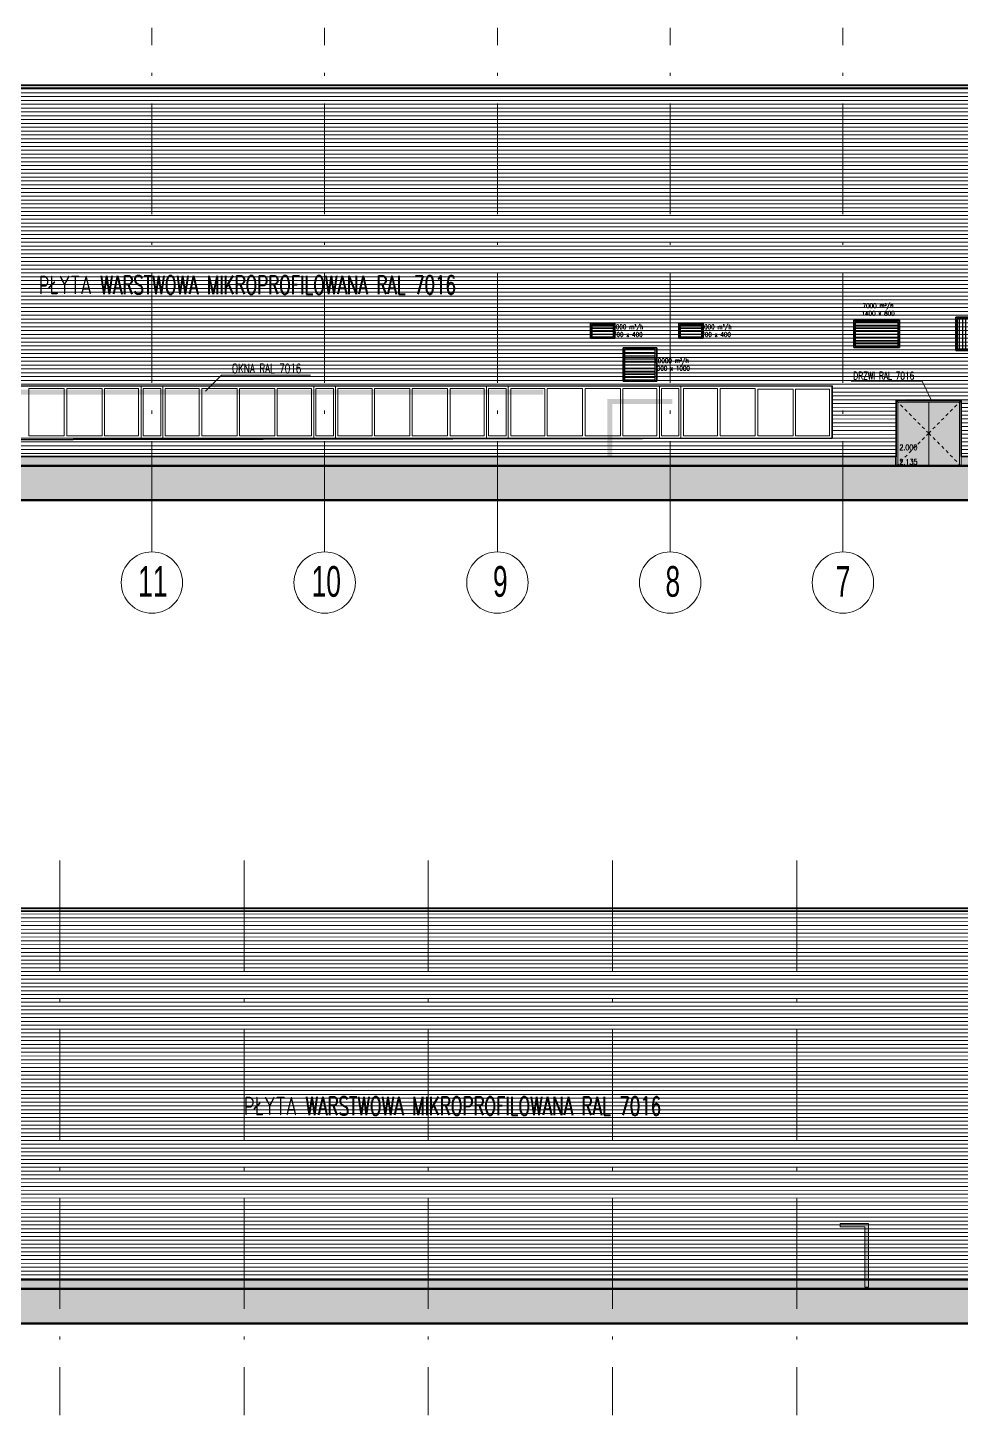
# Model space of a CAD drawing. Extents: x 6529560 to 6558080, y 5579316 to 5588131.
# Drawn here: x 6543969.96 to 6544000.35, y 5579545.44 to 5579590.63 of the extents above; entities that cross this region are included whole.
import ezdxf

# ---------------------------------------------------------------- set-up
doc = ezdxf.new("R2010")
doc.units = 0
doc.header["$MEASUREMENT"] = 0
for name, pattern in [('ACAD_ISO10W100', [18, 12, -3, 0, -3]), ('GR_HIDDEN', [0.004, 0.003, -0.001]), ('GR_SOLID', [0])]:
    doc.linetypes.add(name, pattern=pattern)
doc.layers.get('0').update_dxf_attribs({"color": 2, "linetype": 'CONTINUOUS', "lineweight": 5})
doc.layers.add('ARCH_BLACHA_7016', color=251, linetype='CONTINUOUS', lineweight=0, true_color=0x545454)
for name, color, linetype, lineweight in [('arch_dach', 252, 'CONTINUOUS', 13), ('arch_drzwi i okna', 4, 'CONTINUOUS', 15), ('arch_linie widokowe elewacje', 150, 'GR_SOLID', 13), ('arch_osie', 181, 'CONTINUOUS', 5), ('arch_powierzchnia', 6, 'CONTINUOUS', 35), ('arch_sciany murowane wewnetrzne', 20, 'CONTINUOUS', 25), ('arch_sciany_ocieplenie', 253, 'CONTINUOUS', 15), ('FENSTER_N1', 7, 'GR_HIDDEN', 13), ('FLUID-N1', 7, 'CONTINUOUS', 35), ('FLUID-N1-150-ARRGR', 7, 'CONTINUOUS', 13), ('GESCHOSS_N8', 4, 'GR_SOLID', 18), ('GRAU_N0', 9, 'GR_SOLID', 13), ('RASTER_1_N9', 7, 'GR_SOLID', 18), ('STRICHART_0_N4', 4, 'GR_SOLID', 50), ('STRICHART_5_N0', 6, 'GR_HIDDEN', 13), ('TEXT_N2', 7, 'GR_SOLID', 25)]:
    doc.layers.add(name, color=color, linetype=linetype, lineweight=lineweight)
doc.layers.add('arch_osie opisy', color=1, linetype='CONTINUOUS')
doc.styles.add('GR_STANDARD', font='simplex.shx')
doc.styles.add('simplex', font='simplex.shx', dxfattribs={"width": 0.8})
doc.styles.get("Standard").update_dxf_attribs({"font": 'arial.ttf', "width": 0.75})
pattern_1 = [(0, (2952.09783, -1380.60677), (0, 0.125), [])]

# ---------------------------------------------------------------- blocks, each defined once
blk = doc.blocks.new('*U610')
at = {"color": 4, "linetype": 'Continuous', "lineweight": -2}
for p, q in [((0, 745, -445), (0, -745, -445)), ((0, 745, 445), (0, 745, -445)), ((0, -745, 445), (0, 745, 445)), ((0, -745, -445), (0, -745, 445))]:
    blk.add_line(p, q, dxfattribs=at)
at = {"color": 0, "linetype": 'ByBlock', "lineweight": -2}
for p, q in [((0, 700, 400), (0, -700, 400)), ((0, -700, -400), (0, 700, -400)), ((0, 700, -400), (0, 700, 400)), ((0, -700, 400), (0, -700, -400))]:
    blk.add_line(p, q, dxfattribs=at)
blk = doc.blocks.new('*U611')
at = {"color": 4, "linetype": 'Continuous', "lineweight": -3}
for p, q in [((0, -700, -325), (0, 700, -325)), ((0, -700, -225), (0, 700, -225)), ((0, -700, -125), (0, 700, -125)), ((0, -700, -25), (0, 700, -25)), ((0, -700, 75), (0, 700, 75)), ((0, -700, 175), (0, 700, 175)), ((0, -700, 275), (0, 700, 275)), ((0, -700, 375), (0, 700, 375))]:
    blk.add_line(p, q, dxfattribs=at)
blk = doc.blocks.new('*U612')
at = {"color": 4, "linetype": 'Continuous', "lineweight": -3}
for p, q in [((0, -500, -625), (0, 500, -625)), ((0, -500, -525), (0, 500, -525)), ((0, -500, -425), (0, 500, -425)), ((0, -500, -325), (0, 500, -325)), ((0, -500, -225), (0, 500, -225)), ((0, -500, -125), (0, 500, -125)), ((0, -500, -25), (0, 500, -25)), ((0, -500, 75), (0, 500, 75)), ((0, -500, 175), (0, 500, 175)), ((0, -500, 275), (0, 500, 275)), ((0, -500, 375), (0, 500, 375)), ((0, -500, 475), (0, 500, 475)), ((0, -500, 575), (0, 500, 575)), ((0, -500, 675), (0, 500, 675))]:
    blk.add_line(p, q, dxfattribs=at)
blk = doc.blocks.new('*U613')
at = {"color": 4, "linetype": 'Continuous', "lineweight": -2}
for p, q in [((0, 745, -545), (0, -745, -545)), ((0, 745, 545), (0, 745, -545)), ((0, -745, 545), (0, 745, 545)), ((0, -745, -545), (0, -745, 545))]:
    blk.add_line(p, q, dxfattribs=at)
at = {"color": 0, "linetype": 'ByBlock', "lineweight": -2}
for p, q in [((0, 700, 500), (0, -700, 500)), ((0, -700, -500), (0, 700, -500)), ((0, 700, -500), (0, 700, 500)), ((0, -700, 500), (0, -700, -500))]:
    blk.add_line(p, q, dxfattribs=at)
blk = doc.blocks.new('*U618')
at = {"color": 0, "linetype": 'ByBlock', "lineweight": -2}
for p, q in [((0, 395, 245), (0, 395, -245)), ((0, 395, -245), (0, -395, -245)), ((0, -395, 245), (0, 395, 245)), ((0, -395, -245), (0, -395, 245))]:
    blk.add_line(p, q, dxfattribs=at)
at = {"color": 4, "linetype": 'Continuous', "lineweight": -3}
for p, q in [((0, 350, -200), (0, -350, -200)), ((0, 350, 200), (0, 350, -200)), ((0, -350, 200), (0, 350, 200)), ((0, -350, -125), (0, 350, -125)), ((0, -350, -25), (0, 350, -25)), ((0, -350, 75), (0, 350, 75)), ((0, -350, 175), (0, 350, 175)), ((0, -350, -200), (0, -350, 200))]:
    blk.add_line(p, q, dxfattribs=at)
blk = doc.blocks.new('*U619')
at = {"color": 0, "linetype": 'ByBlock', "lineweight": -2}
for p, q in [((0, 395, 245), (0, 395, -245)), ((0, 395, -245), (0, -395, -245)), ((0, -395, 245), (0, 395, 245)), ((0, -395, -245), (0, -395, 245))]:
    blk.add_line(p, q, dxfattribs=at)
at = {"color": 4, "linetype": 'Continuous', "lineweight": -3}
for p, q in [((0, 350, -200), (0, -350, -200)), ((0, 350, 200), (0, 350, -200)), ((0, -350, 200), (0, 350, 200)), ((0, -350, -125), (0, 350, -125)), ((0, -350, -25), (0, 350, -25)), ((0, -350, 75), (0, 350, 75)), ((0, -350, 175), (0, 350, 175)), ((0, -350, -200), (0, -350, 200))]:
    blk.add_line(p, q, dxfattribs=at)
blk = doc.blocks.new('*U620')
at = {"color": 0, "linetype": 'ByBlock', "lineweight": -2}
for p, q in [((0, 545, 545), (0, 545, -545)), ((0, 545, -545), (0, -545, -545)), ((0, -545, 545), (0, 545, 545)), ((0, -545, -545), (0, -545, 545))]:
    blk.add_line(p, q, dxfattribs=at)
at = {"color": 4, "linetype": 'Continuous', "lineweight": -3}
for p, q in [((0, 500, -500), (0, -500, -500)), ((0, 500, 500), (0, 500, -500)), ((0, -500, 500), (0, 500, 500)), ((0, -500, -425), (0, 500, -425)), ((0, -500, -325), (0, 500, -325)), ((0, -500, -225), (0, 500, -225)), ((0, -500, -125), (0, 500, -125)), ((0, -500, -25), (0, 500, -25)), ((0, -500, 75), (0, 500, 75)), ((0, -500, 175), (0, 500, 175)), ((0, -500, 275), (0, 500, 275)), ((0, -500, 375), (0, 500, 375)), ((0, -500, 475), (0, 500, 475)), ((0, -500, -500), (0, -500, 500))]:
    blk.add_line(p, q, dxfattribs=at)

msp = doc.modelspace()

# ---------------------------------------------------------------- hatches: boundary and pattern name
at = {"layer": 'ARCH_BLACHA_7016'}
h = msp.add_hatch(dxfattribs=at)
h.set_pattern_fill('LINE', color=256)
h.set_pattern_definition(pattern_1)
h.paths.add_polyline_path([(6543928.5418, 5579576.6652), (6543934.9793, 5579576.6652), (6543934.9793, 5579577.2651), (6543929.3543, 5579577.265), (6543929.3537, 5579578.9451), (6543996.149, 5579578.9451), (6543996.1493, 5579577.2651), (6543952.9043, 5579577.265), (6543952.9043, 5579576.6652), (6543998.2392, 5579576.6652), (6543998.2392, 5579578.4902), (6544000.3517, 5579578.4927), (6544000.3517, 5579576.6652), (6544007.9518, 5579576.6652), (6544007.9518, 5579578.4902), (6544010.0643, 5579578.4902), (6544010.0643, 5579576.6652), (6544011.0643, 5579576.6652), (6544011.0643, 5579578.4902), (6544013.1768, 5579578.4902), (6544013.1768, 5579576.6652), (6544019.3423, 5579576.6652), (6544019.3423, 5579588.6652), (6543928.5418, 5579588.6652)])
h.paths.add_polyline_path([(6543936.169, 5579577.2651), (6543951.854, 5579577.265), (6543951.854, 5579576.6651), (6543936.169, 5579576.6651)])
h = msp.add_hatch(dxfattribs=at)
h.set_pattern_fill('LINE', color=256)
h.set_pattern_definition(pattern_1)
h.paths.add_polyline_path([(6544037.4615, 5579549.8595), (6544037.4615, 5579561.8595), (6543928.5415, 5579561.8595), (6543928.5415, 5579549.8595), (6544005.6165, 5579549.8595), (6544005.6165, 5579551.6845), (6544006.7515, 5579551.6845), (6544006.7515, 5579549.8595)])
at = {"layer": 'arch_sciany_ocieplenie'}
h = msp.add_hatch(color=256, dxfattribs=at)
h.dxf.hatch_style = 1
h.paths.add_polyline_path([(6544019.342, 5579588.7651), (6543928.5415, 5579588.7651), (6543928.5415, 5579588.6651), (6544019.342, 5579588.6651)])
h = msp.add_hatch(color=256, dxfattribs=at)
h.dxf.hatch_style = 1
h.paths.add_polyline_path([(6544037.4615, 5579561.8595), (6543928.5415, 5579561.8595), (6543928.5415, 5579561.9595), (6544037.4615, 5579561.9595)])
at = {"layer": 'GESCHOSS_N8'}
h = msp.add_hatch(color=253, dxfattribs=at)
h.dxf.hatch_style = 1
h.paths.add_polyline_path([(6544013.1765, 5579576.6651), (6544019.372, 5579576.6651), (6544019.372, 5579576.3651), (6544013.1765, 5579576.3651)])
h.paths.add_polyline_path([(6544010.0865, 5579576.6651), (6544011.0415, 5579576.6651), (6544011.0415, 5579576.3651), (6544010.0865, 5579576.3651)])
h.paths.add_polyline_path([(6544000.3565, 5579576.6651), (6544007.9515, 5579576.6651), (6544007.9515, 5579576.3626), (6544000.3565, 5579576.3626)])
h.paths.add_polyline_path([(6543952.9515, 5579576.6651), (6543998.2215, 5579576.6651), (6543998.2215, 5579576.3651), (6543952.9515, 5579576.3651)])
h.paths.add_polyline_path([(6543936.3765, 5579576.6652), (6543951.8115, 5579576.6651), (6543951.8115, 5579576.3651), (6543936.3765, 5579576.3652)])
h.paths.add_polyline_path([(6543928.5115, 5579576.3651), (6543934.9365, 5579576.3651), (6543934.9365, 5579576.6651), (6543928.5115, 5579576.6651)])
h = msp.add_hatch(color=253, dxfattribs=at)
h.dxf.hatch_style = 1
h.paths.add_polyline_path([(6544006.7515, 5579549.8595), (6544037.4915, 5579549.8595), (6544037.4915, 5579549.5595), (6544006.7515, 5579549.5595)])
h.paths.add_polyline_path([(6543928.5115, 5579549.8595), (6544005.6165, 5579549.8595), (6544005.6165, 5579549.5595), (6543928.5115, 5579549.5595)])
at = {"layer": 'GRAU_N0', "ltscale": 0.001}
h = msp.add_hatch(color=168, dxfattribs=at)
h.paths.add_polyline_path([(6544009.9358, 5579577.1607), (6544010.0958, 5579577.1607), (6544010.0958, 5579578.6808), (6544021.145, 5579578.6808), (6544021.225, 5579578.8408), (6544009.9358, 5579578.8407)])
h.paths.add_polyline_path([(6544009.9358, 5579583.3807), (6544010.0958, 5579583.3807), (6544010.0958, 5579583.7207), (6544021.145, 5579583.7207), (6544021.225, 5579583.8806), (6544009.9358, 5579583.8807)])
h.paths.add_polyline_path([(6544006.1716, 5579576.4207), (6544006.3319, 5579576.4207), (6544006.3319, 5579578.3842), (6544008.2844, 5579578.3842), (6544008.2841, 5579578.5457), (6544006.1719, 5579578.5457)])
h.paths.add_polyline_path([(6544001.6575, 5579576.421), (6544001.8178, 5579576.421), (6544001.8178, 5579578.3846), (6544003.7703, 5579578.3846), (6544003.77, 5579578.546), (6544001.6578, 5579578.546)])
h.paths.add_polyline_path([(6543998.545, 5579576.4207), (6543998.7053, 5579576.4207), (6543998.7053, 5579578.3842), (6544000.6578, 5579578.3842), (6544000.6575, 5579578.5457), (6543998.5453, 5579578.5457)])
h.paths.add_polyline_path([(6543988.8325, 5579576.4207), (6543988.9928, 5579576.4207), (6543988.9928, 5579578.3842), (6543990.9453, 5579578.3842), (6543990.945, 5579578.5457), (6543988.8328, 5579578.5457)])
h.paths.add_polyline_path([(6543919.9478, 5579577.1607), (6543920.1078, 5579577.1607), (6543920.1075, 5579578.6807), (6543986.7425, 5579578.6807), (6543986.7425, 5579578.8409), (6543919.9472, 5579578.8407)])
msp.add_hatch(color=168, dxfattribs=at).paths.add_polyline_path([(6543996.41, 5579551.6901), (6543996.41, 5579551.5801), (6543997.22, 5579551.5801), (6543997.22, 5579549.6151), (6543997.33, 5579549.6151), (6543997.33, 5579551.688)])
at = {"layer": 'STRICHART_0_N4'}
for points in [[(6544042.9474, 5579576.3651), (6544004.391, 5579576.3651), (6543964.191, 5579576.3651), (6543921.6888, 5579576.3651), (6543921.6888, 5579575.2425), (6544042.9474, 5579575.2425)], [(6544046.8667, 5579549.5595), (6544004.356, 5579549.5595), (6543964.191, 5579549.5595), (6543921.6888, 5579549.5595), (6543921.6888, 5579548.4369), (6544046.8667, 5579548.4369)]]:
    msp.add_hatch(color=256, dxfattribs=at).paths.add_polyline_path(points)

# ---------------------------------------------------------------- linework, layer by layer
at = {"layer": 'arch_dach'}
msp.add_line((6543998.2908, 5579578.4901), (6544000.2995, 5579578.4901), dxfattribs=at)
at = {"layer": 'arch_dach', "color": 7}
msp.add_line((6544000.2995, 5579578.4901), (6543998.2908, 5579578.4901), dxfattribs=at)
at = {"layer": 'arch_drzwi i okna', "color": 7}
for points in [[(6543973.649, 5579577.2651), (6543968.729, 5579577.265), (6543968.729, 5579578.9652), (6543973.649, 5579578.9653)], [(6543971.149, 5579577.3451), (6543969.999, 5579577.3451), (6543969.999, 5579578.8853), (6543971.149, 5579578.8853)], [(6543972.379, 5579578.8853), (6543971.229, 5579578.8853), (6543971.229, 5579577.3451), (6543972.379, 5579577.3451)], [(6543973.569, 5579577.3451), (6543972.459, 5579577.3451), (6543972.459, 5579578.8853), (6543973.569, 5579578.8853)], [(6543974.354, 5579577.2651), (6543973.649, 5579577.2651), (6543973.649, 5579578.9651), (6543974.354, 5579578.9651)], [(6543974.2877, 5579578.8851), (6543973.7152, 5579578.8851), (6543973.7152, 5579577.3451), (6543974.2877, 5579577.3451)], [(6543979.274, 5579577.2651), (6543974.354, 5579577.265), (6543974.354, 5579578.9652), (6543979.274, 5579578.9653)], [(6543974.434, 5579577.3451), (6543975.544, 5579577.3451), (6543975.544, 5579578.8853), (6543974.434, 5579578.8853)], [(6543976.774, 5579577.3451), (6543975.624, 5579577.3451), (6543975.624, 5579578.8853), (6543976.774, 5579578.8853)], [(6543978.004, 5579578.8853), (6543976.854, 5579578.8853), (6543976.854, 5579577.3451), (6543978.004, 5579577.3451)], [(6543979.194, 5579577.3451), (6543978.084, 5579577.3451), (6543978.084, 5579578.8853), (6543979.194, 5579578.8853)], [(6543979.979, 5579577.2651), (6543979.274, 5579577.2651), (6543979.274, 5579578.9651), (6543979.979, 5579578.9651)], [(6543979.9127, 5579578.8851), (6543979.3402, 5579578.8851), (6543979.3402, 5579577.3451), (6543979.9127, 5579577.3451)], [(6543984.899, 5579577.2651), (6543979.979, 5579577.265), (6543979.979, 5579578.9652), (6543984.899, 5579578.9653)], [(6543980.059, 5579577.3451), (6543981.169, 5579577.3451), (6543981.169, 5579578.8853), (6543980.059, 5579578.8853)], [(6543982.399, 5579577.3451), (6543981.249, 5579577.3451), (6543981.249, 5579578.8853), (6543982.399, 5579578.8853)], [(6543983.629, 5579578.8853), (6543982.479, 5579578.8853), (6543982.479, 5579577.3451), (6543983.629, 5579577.3451)], [(6543984.819, 5579577.3451), (6543983.709, 5579577.3451), (6543983.709, 5579578.8853), (6543984.819, 5579578.8853)], [(6543985.604, 5579577.2651), (6543984.899, 5579577.2651), (6543984.899, 5579578.9651), (6543985.604, 5579578.9651)], [(6543985.5377, 5579578.8851), (6543984.9652, 5579578.8851), (6543984.9652, 5579577.3451), (6543985.5377, 5579577.3451)], [(6543990.524, 5579577.2651), (6543985.604, 5579577.265), (6543985.604, 5579578.9652), (6543990.524, 5579578.9653)], [(6543985.684, 5579577.3451), (6543986.794, 5579577.3451), (6543986.794, 5579578.8853), (6543985.684, 5579578.8853)], [(6543988.024, 5579577.3451), (6543986.874, 5579577.3451), (6543986.874, 5579578.8853), (6543988.024, 5579578.8853)], [(6543989.254, 5579578.8853), (6543988.104, 5579578.8853), (6543988.104, 5579577.3451), (6543989.254, 5579577.3451)], [(6543990.444, 5579577.3451), (6543989.334, 5579577.3451), (6543989.334, 5579578.8853), (6543990.444, 5579578.8853)], [(6543991.229, 5579577.2651), (6543990.524, 5579577.2651), (6543990.524, 5579578.9651), (6543991.229, 5579578.9651)], [(6543991.1627, 5579578.8851), (6543990.5902, 5579578.8851), (6543990.5902, 5579577.3451), (6543991.1627, 5579577.3451)], [(6543996.149, 5579577.2651), (6543991.229, 5579577.265), (6543991.229, 5579578.9652), (6543996.149, 5579578.9653)], [(6543991.309, 5579577.3451), (6543992.419, 5579577.3451), (6543992.419, 5579578.8853), (6543991.309, 5579578.8853)], [(6543993.649, 5579577.3451), (6543992.499, 5579577.3451), (6543992.499, 5579578.8853), (6543993.649, 5579578.8853)], [(6543994.879, 5579578.8652), (6543993.729, 5579578.8652), (6543993.729, 5579577.3451), (6543994.879, 5579577.3451)], [(6543996.069, 5579577.3451), (6543994.959, 5579577.3451), (6543994.959, 5579578.8652), (6543996.069, 5579578.8652)]]:
    msp.add_lwpolyline(points, close=True, dxfattribs=at)
at = {"layer": 'arch_linie widokowe elewacje', "extrusion": (0, 0, -1)}
for points in [[(-6544000.3514, 5579576.3651), (-6543998.2389, 5579576.3651), (-6543998.2389, 5579578.4901), (-6544000.3514, 5579578.4901), (-6544000.3514, 5579576.3651)], [(-6543999.2939, 5579576.3651), (-6543998.2939, 5579576.3651), (-6543998.2939, 5579578.4401), (-6543999.2939, 5579578.4401), (-6543999.2939, 5579576.3651)], [(-6543999.2939, 5579576.3651), (-6544000.2939, 5579576.3651), (-6544000.2939, 5579578.4401), (-6543999.2939, 5579578.4401), (-6543999.2939, 5579576.3651)], [(-6543999.2939, 5579576.3651), (-6544000.2939, 5579576.3651), (-6544000.2939, 5579578.4401), (-6543999.2939, 5579578.4401), (-6543999.2939, 5579576.3651)]]:
    msp.add_lwpolyline(points, dxfattribs=at)
at = {"layer": 'arch_linie widokowe elewacje', "color": 251, "extrusion": (0, 0, -1)}
for points in [[(-6543999.2939, 5579576.3651, 0.7986), (-6543998.2939, 5579576.3651, 0.7986), (-6543999.2939, 5579578.4401, 0.7986), (-6543998.2939, 5579578.4401, 0.7986)], [(-6543999.2939, 5579576.3651, 0.7986), (-6544000.2939, 5579576.3651, 0.7986), (-6543999.2939, 5579578.4401, 0.7986), (-6544000.2939, 5579578.4401, 0.7986)]]:
    msp.add_solid(points, dxfattribs=at)
at = {"layer": 'arch_osie', "linetype": 'ACAD_ISO10W100', "ltscale": 0.3, "extrusion": (8.0265e-10, -4.94832e-09, 1), "elevation": 0}
for points in [[(6543974.0015, 5579573.5631), (6543974.0015, 5579590.6327)], [(6543979.6265, 5579573.5631), (6543979.6265, 5579590.6327)], [(6543985.2515, 5579573.5631), (6543985.2515, 5579590.6327)], [(6543990.8765, 5579573.5631), (6543990.8765, 5579590.6327)], [(6543996.5015, 5579573.5631), (6543996.5015, 5579590.6327)]]:
    msp.add_lwpolyline(points, dxfattribs=at)
at = {"layer": 'arch_osie', "linetype": 'ACAD_ISO10W100', "ltscale": 0.3, "extrusion": (4.94832e-09, 8.0265e-10, 1), "elevation": 0}
for points in [[(6543971.0015, 5579563.5074), (6543971.0015, 5579545.4444)], [(6543977.0015, 5579563.5074), (6543977.0015, 5579545.4444)], [(6543983.0015, 5579563.5074), (6543983.0015, 5579545.4444)], [(6543989.0015, 5579563.5074), (6543989.0015, 5579545.4444)], [(6543995.0015, 5579563.5074), (6543995.0015, 5579545.4444)]]:
    msp.add_lwpolyline(points, dxfattribs=at)
at = {"layer": 'arch_osie'}
for centre in [(6543974.0015, 5579572.5631, 6.5405), (6543979.6265, 5579572.5631, 6.5405), (6543985.2515, 5579572.5631, 6.5405), (6543990.8765, 5579572.5631, 6.5405), (6543996.5015, 5579572.5631, 6.5405)]:
    msp.add_circle(centre, 1, dxfattribs=at)
at = {"layer": 'arch_powierzchnia'}
for points in [[(6544019.342, 5579588.7651), (6543928.5415, 5579588.7651), (6543928.5415, 5579588.6651), (6544019.342, 5579588.6651)], [(6543928.5418, 5579576.6652), (6543934.9793, 5579576.6652), (6543934.9793, 5579577.2651), (6543929.3543, 5579577.265), (6543929.3536, 5579578.9635), (6543996.1493, 5579578.9652), (6543996.149, 5579577.2651), (6543952.9043, 5579577.1851), (6543952.9043, 5579576.6652), (6543998.2392, 5579576.6652), (6543998.2392, 5579578.4902), (6544000.3517, 5579578.4927), (6544000.3517, 5579576.6652), (6544007.9518, 5579576.6652), (6544007.9518, 5579578.4902), (6544010.0643, 5579578.4902), (6544010.0643, 5579576.6652), (6544011.0643, 5579576.6652), (6544011.0643, 5579578.8152), (6544013.1768, 5579578.8152), (6544013.1768, 5579576.6652), (6544019.3423, 5579576.6652), (6544019.3423, 5579588.6652), (6543928.5418, 5579588.6652)], [(6543952.9515, 5579576.6651), (6543998.2215, 5579576.6651), (6543998.2215, 5579576.3651), (6543952.9515, 5579576.3651)], [(6544037.4615, 5579549.8595), (6544037.4615, 5579561.8595), (6543928.5415, 5579561.8595), (6543928.5415, 5579549.8595), (6544005.6165, 5579549.8595), (6544005.6165, 5579551.6845), (6544006.7515, 5579551.6845), (6544006.7515, 5579549.8595)], [(6543928.5115, 5579549.8595), (6544005.6165, 5579549.8595), (6544005.6165, 5579549.5595), (6543928.5115, 5579549.5595)]]:
    msp.add_lwpolyline(points, close=True, dxfattribs=at)
at = {"layer": 'arch_sciany murowane wewnetrzne'}
for points in [[(6544019.342, 5579588.6651), (6544019.342, 5579588.7651), (6543928.5415, 5579588.7651), (6543928.5415, 5579588.6651)], [(6543928.5415, 5579576.6651), (6543934.979, 5579576.6651), (6543934.9793, 5579577.2651), (6543929.3543, 5579577.265), (6543929.3537, 5579578.9634), (6543996.1493, 5579578.9652), (6543996.149, 5579577.2651), (6543952.9042, 5579577.1851), (6543952.904, 5579576.6651), (6543998.2389, 5579576.6651), (6543998.2389, 5579578.4901), (6544000.3514, 5579578.4926), (6544000.3514, 5579576.6651), (6544007.9515, 5579576.6651), (6544007.9515, 5579578.4901), (6544010.064, 5579578.4901), (6544010.064, 5579576.6651), (6544011.064, 5579576.6651), (6544011.064, 5579578.8151), (6544013.1765, 5579578.8151), (6544013.1765, 5579576.6651), (6544019.342, 5579576.6651), (6544019.342, 5579588.6651), (6543928.5415, 5579588.6651)], [(6543996.149, 5579577.2651), (6543996.149, 5579578.9651), (6543929.354, 5579578.9635), (6543929.3543, 5579577.265), (6543934.9793, 5579577.2651), (6543934.979, 5579576.3651), (6543936.329, 5579576.3651), (6543936.329, 5579577.2651), (6543951.854, 5579577.2651), (6543951.854, 5579576.6651), (6543951.8115, 5579576.6651), (6543951.8115, 5579576.3652), (6543952.9515, 5579576.3651), (6543952.9515, 5579576.6652), (6543952.9043, 5579576.6652), (6543952.9042, 5579577.1851)], [(6543952.9515, 5579576.3651), (6543952.9515, 5579576.6651), (6543998.2215, 5579576.6651), (6543998.2215, 5579576.3651)], [(6544037.4615, 5579561.9595), (6543928.5415, 5579561.9595), (6543928.5415, 5579549.8595), (6544005.6165, 5579549.8595), (6544005.6165, 5579551.6845), (6544006.7515, 5579551.6845), (6544006.7515, 5579549.8595), (6544037.4615, 5579549.8595)], [(6544037.4615, 5579561.8595), (6543928.5415, 5579561.8595), (6543928.5415, 5579561.9595), (6544037.4615, 5579561.9595)], [(6543928.5115, 5579549.8595), (6544005.6165, 5579549.8595), (6544005.6165, 5579549.5595), (6543928.5115, 5579549.5595)]]:
    msp.add_lwpolyline(points, close=True, dxfattribs=at)
at = {"layer": 'GRAU_N0', "color": 168, "ltscale": 0.001}
msp.add_lwpolyline([(6543996.41, 5579551.6901), (6543996.41, 5579551.5801), (6543997.22, 5579551.5801), (6543997.22, 5579549.6151), (6543997.33, 5579549.6151), (6543997.33, 5579551.688)], close=True, dxfattribs=at)
at = {"layer": 'RASTER_1_N9', "extrusion": (0, 0, -1)}
msp.add_lwpolyline([(-6543979.1599, 5579579.3154), (-6543976.2699, 5579579.3154), (-6543975.7484, 5579578.8018)], dxfattribs=at)
at = {"layer": 'RASTER_1_N9'}
msp.add_lwpolyline([(6543996.7729, 5579579.1235), (6543999.0793, 5579579.1244), (6543999.3888, 5579578.4889)], dxfattribs=at)
at = {"layer": 'STRICHART_0_N4'}
for points in [[(6544042.9474, 5579576.3651), (6544004.391, 5579576.3651), (6544004.391, 5579576.3651), (6543964.191, 5579576.3651), (6543964.191, 5579576.3651), (6543921.6888, 5579576.3651), (6543921.6888, 5579575.2425), (6544042.9474, 5579575.2425)], [(6544046.8667, 5579549.5595), (6544004.356, 5579549.5595), (6544004.356, 5579549.5595), (6543964.191, 5579549.5595), (6543964.191, 5579549.5595), (6543921.6888, 5579549.5595), (6543921.6888, 5579548.4369), (6544046.8667, 5579548.4369)]]:
    msp.add_lwpolyline(points, close=True, dxfattribs=at)
at = {"layer": 'STRICHART_5_N0'}
for points in [[(6543998.2389, 5579578.4901), (6543999.2939, 5579577.4274), (6543998.2389, 5579576.3651)], [(6544000.3489, 5579578.4901), (6543999.2939, 5579577.4274), (6544000.3489, 5579576.3651)]]:
    msp.add_lwpolyline(points, dxfattribs=at)

# ---------------------------------------------------------------- block references
at = {"layer": 'FLUID-N1', "color": 4, "linetype": 'Continuous', "extrusion": (-2e-16, 1, -3.46432e-08), "xscale": 0.001, "yscale": 0.001, "zscale": 0.001, "rotation": 270}
for name, p in [('*U610', (-6543997.6014, 101.7947, 5579580.6651)), ('*U613', (-6544000.9264, 101.7947, 5579580.6651)), ('*U611', (-6543997.6014, 101.6647, 5579580.6651))]:
    msp.add_blockref(name, p, dxfattribs=at)
at = {"layer": 'FLUID-N1', "color": 4, "linetype": 'Continuous', "extrusion": (1, -4.40587e-09, 4.51718e-10), "xscale": 0.001, "yscale": 0.001, "zscale": 0.001, "rotation": 269.9999980150933}
msp.add_blockref('*U612', (5579580.694, 101.4684, 6544000.9018), dxfattribs=at)
at = {"layer": 'FLUID-N1', "color": 4, "linetype": 'Continuous', "extrusion": (-2e-16, 1, -5.34958e-08), "xscale": 0.001, "yscale": 0.001, "zscale": 0.001, "rotation": 270}
for name, p in [('*U618', (-6543988.679, 94.3659, 5579580.7651)), ('*U619', (-6543991.554, 94.3659, 5579580.7651))]:
    msp.add_blockref(name, p, dxfattribs=at)
at = {"layer": 'FLUID-N1', "color": 4, "linetype": 'Continuous', "extrusion": (-2e-16, 1, -2.45577e-08), "xscale": 0.001, "yscale": 0.001, "zscale": 0.001, "rotation": 270}
msp.add_blockref('*U620', (-6543989.8931, 94.1945, 5579579.6651), dxfattribs=at)

# ---------------------------------------------------------------- texts
at = {"layer": 'arch_osie opisy', "char_height": 1, "width": 1.5, "attachment_point": 1}
for s, insert in [('{\\fArial Narrow|b0|i0|c238|p34;11}', (6543973.5535, 5579573.1012, 6.5405)), ('{\\fArial Narrow|b0|i0|c238|p34;10}', (6543979.2016, 5579573.1012, 6.5405)), ('{\\fArial Narrow|b0|i0|c238|p34;9}', (6543985.1065, 5579573.1012, 6.5405)), ('{\\fArial Narrow|b0|i0|c238|p34;8}', (6543990.724, 5579573.1012, 6.5405)), ('{\\fArial Narrow|b0|i0|c238|p34;7\\P}', (6543996.2683, 5579573.1012, 6.5405))]:
    msp.add_mtext(s, dxfattribs=dict(at, insert=insert))
at = {"layer": 'FENSTER_N1', "style": 'GR_STANDARD'}
for s, width, p in [('2.000', 0.744444, (6543998.3394, 5579576.8778, -7.376)), ('2.135', 0.716667, (6543998.3394, 5579576.4053, -0.8355))]:
    msp.add_text(s, height=0.175, dxfattribs=dict(at, width=width)).set_placement(p)
at = {"layer": 'FLUID-N1-150-ARRGR', "color": 7, "char_height": 0.15, "attachment_point": 5, "style": 'simplex'}
for s, insert in [('7000 m{\\A2;\\H0.5x;3}/h\\P1400 x 800', (6543997.6458, 5579581.4561, -7.3391)), ('2000 m{\\A2;\\H0.5x;3}/h\\P700 x 400', (6543989.4975, 5579580.7651, 94.1224)), ('2000 m{\\A2;\\H0.5x;3}/h\\P700 x 400', (6543992.3725, 5579580.7651, 94.1224)), ('10000 m{\\A2;\\H0.5x;3}/h\\P1000 x 1000', (6543990.9238, 5579579.6651, 94.1125))]:
    msp.add_mtext(s, dxfattribs=dict(at, insert=insert))
at = {"layer": 'TEXT_N2', "style": 'GR_STANDARD'}
for s, height, width, p in [('PŁYTA WARSTWOWA MIKROPROFILOWANA RAL 7016', 0.6, 0.664478, (6543970.3214, 5579581.9558, 0)), ('OKNA RAL 7016', 0.3, 0.700298, (6543976.6075, 5579579.3875, -19.7798)), ('DRZWI RAL 7016', 0.25, 0.708333, (6543996.838, 5579579.1738, 22.5768)), ('PŁYTA WARSTWOWA MIKROPROFILOWANA RAL 7016', 0.6, 0.664478, (6543977.0037, 5579555.2156, 0))]:
    msp.add_text(s, height=height, dxfattribs=dict(at, width=width)).set_placement(p)

doc.saveas('drawing.dxf')
